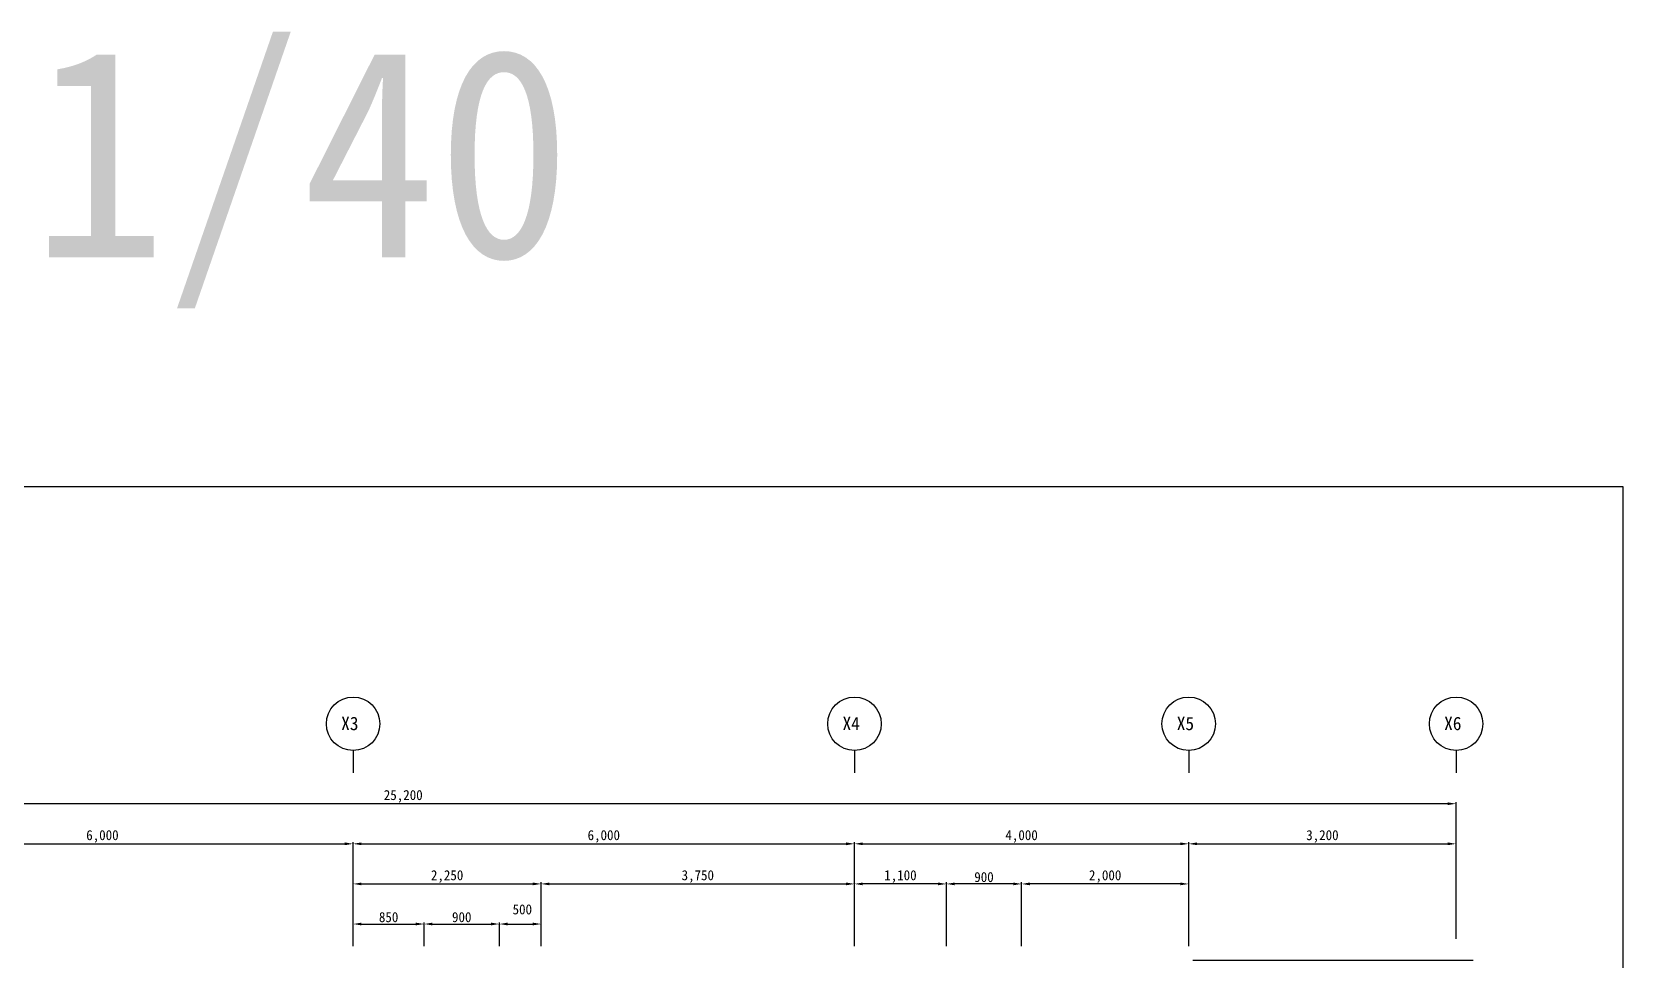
# Model space of a CAD drawing. Header units: millimetres. Extents: x -123563 to -91723, y -64543 to -38457.
# Drawn here: x -110767 to -91723, y -49570 to -38457 of the extents above; entities that cross this region are included whole.
import ezdxf
from ezdxf.enums import TextEntityAlignment as Align

# ---------------------------------------------------------------- set-up
doc = ezdxf.new("R2010")
doc.units = ezdxf.units.MM
doc.layers.add('TX-PAPR', color=2, linetype='Continuous', plot=False)
for name, color, linetype in [('TZ-BASE', 253, 'Continuous'), ('TZ-DIMS', 1, 'Continuous'), ('TZ-LEAL', 1, 'Continuous'), ('TZ-LEAT', 3, 'Continuous'), ('TZ-TEXT', 3, 'Continuous')]:
    doc.layers.add(name, color=color, linetype=linetype)
doc.styles.get("Standard").update_dxf_attribs({"font": 'GulimChe.ttf'})
doc.dimstyles.new('D40', dxfattribs={"dimscale": 40, "dimtxt": 3, "dimasz": 2.5, "dimexe": 0.5, "dimexo": 0.5, "dimgap": 0.5, "dimtad": 1, "dimdec": 0, "dimzin": 1, "dimdsep": 46, "dimlunit": 6, "dimtxsty": 'Standard', "dimcen": 1, "dimclrd": 1, "dimclre": 1, "dimclrt": 3, "dimadec": 0, "dimazin": 0, "dimtfac": 1, "dimtdec": 0, "dimtix": 1, "dimtmove": 2, "dimatfit": 3, "dimfxl": 0, "dimtvp": 2, "dimlwd": -1, "dimlwe": -1, "dimarcsym": 0})

# ---------------------------------------------------------------- blocks, each defined once
blk = doc.blocks.new('*D7')
at = {"layer": 'DEFPOINTS', "color": 0}
for p in [(-118922, -47697), (-118922, -49128), (-93722, -49128)]:
    blk.add_point(p, dxfattribs=at)
at = {"layer": 'TZ-DIMS', "color": 1}
for p, q in [((-118922, -49108), (-118922, -47677)), ((-93822, -47697), (-118822, -47697)), ((-93722, -49108), (-93722, -47677))]:
    blk.add_line(p, q, dxfattribs=at)
for points in [[(-118822, -47680), (-118822, -47713), (-118922, -47697)], [(-93822, -47680), (-93822, -47713), (-93722, -47697)]]:
    blk.add_solid(points, dxfattribs=at)
at = {"layer": 'TZ-DIMS', "color": 3, "insert": (-106322, -47608), "char_height": 120, "attachment_point": 5}
blk.add_mtext('25,200', dxfattribs=at)
blk = doc.blocks.new('*D8')
at = {"layer": 'DEFPOINTS', "color": 0}
for p in [(-93722, -48177), (-96922, -49334), (-93722, -49334)]:
    blk.add_point(p, dxfattribs=at)
at = {"layer": 'TZ-DIMS', "color": 1}
for p, q in [((-96922, -49314), (-96922, -48157)), ((-96822, -48177), (-93822, -48177)), ((-93722, -49314), (-93722, -48157))]:
    blk.add_line(p, q, dxfattribs=at)
for points in [[(-96822, -48160), (-96822, -48193), (-96922, -48177)], [(-93822, -48160), (-93822, -48193), (-93722, -48177)]]:
    blk.add_solid(points, dxfattribs=at)
at = {"layer": 'TZ-DIMS', "color": 3, "insert": (-95322, -48088), "char_height": 120, "attachment_point": 5}
blk.add_mtext('3,200', dxfattribs=at)
blk = doc.blocks.new('*D10')
at = {"layer": 'DEFPOINTS', "color": 0}
for p in [(-106922, -48177), (-112922, -49334), (-106922, -49334)]:
    blk.add_point(p, dxfattribs=at)
at = {"layer": 'TZ-DIMS', "color": 1}
for p, q in [((-112922, -49314), (-112922, -48157)), ((-112822, -48177), (-107022, -48177)), ((-106922, -49314), (-106922, -48157))]:
    blk.add_line(p, q, dxfattribs=at)
for points in [[(-112822, -48160), (-112822, -48193), (-112922, -48177)], [(-107022, -48160), (-107022, -48193), (-106922, -48177)]]:
    blk.add_solid(points, dxfattribs=at)
at = {"layer": 'TZ-DIMS', "color": 3, "insert": (-109922, -48088), "char_height": 120, "attachment_point": 5}
blk.add_mtext('6,000', dxfattribs=at)
blk = doc.blocks.new('*D11')
at = {"layer": 'DEFPOINTS', "color": 0}
for p in [(-98922, -48657), (-98922, -49423), (-96922, -49423)]:
    blk.add_point(p, dxfattribs=at)
at = {"layer": 'TZ-DIMS', "color": 1}
for p, q in [((-98922, -49403), (-98922, -48637)), ((-97022, -48657), (-98822, -48657)), ((-96922, -49403), (-96922, -48637))]:
    blk.add_line(p, q, dxfattribs=at)
for points in [[(-98822, -48640), (-98822, -48673), (-98922, -48657)], [(-97022, -48640), (-97022, -48673), (-96922, -48657)]]:
    blk.add_solid(points, dxfattribs=at)
at = {"layer": 'TZ-DIMS', "color": 3, "insert": (-97922, -48568), "char_height": 120, "attachment_point": 5}
blk.add_mtext('2,000', dxfattribs=at)
blk = doc.blocks.new('*D12')
at = {"layer": 'DEFPOINTS', "color": 0}
for p in [(-99822, -48657), (-99822, -49423), (-98922, -49423)]:
    blk.add_point(p, dxfattribs=at)
at = {"layer": 'TZ-DIMS', "color": 1}
for p, q in [((-99822, -49403), (-99822, -48637)), ((-99022, -48657), (-99722, -48657)), ((-98922, -49403), (-98922, -48637))]:
    blk.add_line(p, q, dxfattribs=at)
for points in [[(-99722, -48640), (-99722, -48673), (-99822, -48657)], [(-99022, -48640), (-99022, -48673), (-98922, -48657)]]:
    blk.add_solid(points, dxfattribs=at)
at = {"layer": 'TZ-DIMS', "color": 3, "insert": (-99372, -48575), "char_height": 120, "attachment_point": 5}
blk.add_mtext('900', dxfattribs=at)
blk = doc.blocks.new('*D13')
at = {"layer": 'DEFPOINTS', "color": 0}
for p in [(-100922, -48657), (-100922, -49423), (-99822, -49423)]:
    blk.add_point(p, dxfattribs=at)
at = {"layer": 'TZ-DIMS', "color": 1}
for p, q in [((-100922, -49403), (-100922, -48637)), ((-99922, -48657), (-100822, -48657)), ((-99822, -49403), (-99822, -48637))]:
    blk.add_line(p, q, dxfattribs=at)
for points in [[(-100822, -48640), (-100822, -48673), (-100922, -48657)], [(-99922, -48640), (-99922, -48673), (-99822, -48657)]]:
    blk.add_solid(points, dxfattribs=at)
at = {"layer": 'TZ-DIMS', "color": 3, "insert": (-100372, -48568), "char_height": 120, "attachment_point": 5}
blk.add_mtext('1,100', dxfattribs=at)
blk = doc.blocks.new('*D14')
at = {"layer": 'DEFPOINTS', "color": 0}
for p in [(-100922, -48177), (-106922, -49334), (-100922, -49334)]:
    blk.add_point(p, dxfattribs=at)
at = {"layer": 'TZ-DIMS', "color": 1}
for p, q in [((-106922, -49314), (-106922, -48157)), ((-106822, -48177), (-101022, -48177)), ((-100922, -49314), (-100922, -48157))]:
    blk.add_line(p, q, dxfattribs=at)
for points in [[(-106822, -48160), (-106822, -48193), (-106922, -48177)], [(-101022, -48160), (-101022, -48193), (-100922, -48177)]]:
    blk.add_solid(points, dxfattribs=at)
at = {"layer": 'TZ-DIMS', "color": 3, "insert": (-103922, -48088), "char_height": 120, "attachment_point": 5}
blk.add_mtext('6,000', dxfattribs=at)
blk = doc.blocks.new('*D15')
at = {"layer": 'DEFPOINTS', "color": 0}
for p in [(-96922, -48177), (-100922, -49334), (-96922, -49334)]:
    blk.add_point(p, dxfattribs=at)
at = {"layer": 'TZ-DIMS', "color": 1}
for p, q in [((-100922, -49314), (-100922, -48157)), ((-100822, -48177), (-97022, -48177)), ((-96922, -49314), (-96922, -48157))]:
    blk.add_line(p, q, dxfattribs=at)
for points in [[(-100822, -48160), (-100822, -48193), (-100922, -48177)], [(-97022, -48160), (-97022, -48193), (-96922, -48177)]]:
    blk.add_solid(points, dxfattribs=at)
at = {"layer": 'TZ-DIMS', "color": 3, "insert": (-98922, -48088), "char_height": 120, "attachment_point": 5}
blk.add_mtext('4,000', dxfattribs=at)
blk = doc.blocks.new('*D27')
at = {"layer": 'DEFPOINTS', "color": 0}
for p in [(-104672, -48657), (-106922, -49334), (-104672, -49334)]:
    blk.add_point(p, dxfattribs=at)
at = {"layer": 'TZ-DIMS', "color": 1}
for p, q in [((-106922, -49314), (-106922, -48637)), ((-106822, -48657), (-104772, -48657)), ((-104672, -49314), (-104672, -48637))]:
    blk.add_line(p, q, dxfattribs=at)
for points in [[(-106822, -48640), (-106822, -48673), (-106922, -48657)], [(-104772, -48640), (-104772, -48673), (-104672, -48657)]]:
    blk.add_solid(points, dxfattribs=at)
at = {"layer": 'TZ-DIMS', "color": 3, "insert": (-105797, -48568), "char_height": 120, "attachment_point": 5}
blk.add_mtext('2,250', dxfattribs=at)
blk = doc.blocks.new('*D28')
at = {"layer": 'DEFPOINTS', "color": 0}
for p in [(-100922, -48657), (-104672, -49334), (-100922, -49334)]:
    blk.add_point(p, dxfattribs=at)
at = {"layer": 'TZ-DIMS', "color": 1}
for p, q in [((-104672, -49314), (-104672, -48637)), ((-104572, -48657), (-101022, -48657)), ((-100922, -49314), (-100922, -48637))]:
    blk.add_line(p, q, dxfattribs=at)
for points in [[(-104572, -48640), (-104572, -48673), (-104672, -48657)], [(-101022, -48640), (-101022, -48673), (-100922, -48657)]]:
    blk.add_solid(points, dxfattribs=at)
at = {"layer": 'TZ-DIMS', "color": 3, "insert": (-102797, -48568), "char_height": 120, "attachment_point": 5}
blk.add_mtext('3,750', dxfattribs=at)
blk = doc.blocks.new('*D29')
at = {"layer": 'DEFPOINTS', "color": 0}
for p in [(-106072, -49137), (-106922, -49423), (-106072, -49423)]:
    blk.add_point(p, dxfattribs=at)
at = {"layer": 'TZ-DIMS', "color": 1}
for p, q in [((-106922, -49403), (-106922, -49117)), ((-106072, -49403), (-106072, -49117)), ((-106822, -49137), (-106172, -49137))]:
    blk.add_line(p, q, dxfattribs=at)
for points in [[(-106822, -49120), (-106822, -49153), (-106922, -49137)], [(-106172, -49120), (-106172, -49153), (-106072, -49137)]]:
    blk.add_solid(points, dxfattribs=at)
at = {"layer": 'TZ-DIMS', "color": 3, "insert": (-106497, -49055), "char_height": 120, "attachment_point": 5}
blk.add_mtext('850', dxfattribs=at)
blk = doc.blocks.new('*D30')
at = {"layer": 'DEFPOINTS', "color": 0}
for p in [(-105172, -49137), (-106072, -49423), (-105172, -49423)]:
    blk.add_point(p, dxfattribs=at)
at = {"layer": 'TZ-DIMS', "color": 1}
for p, q in [((-106072, -49403), (-106072, -49117)), ((-105172, -49403), (-105172, -49117)), ((-105972, -49137), (-105272, -49137))]:
    blk.add_line(p, q, dxfattribs=at)
for points in [[(-105972, -49120), (-105972, -49153), (-106072, -49137)], [(-105272, -49120), (-105272, -49153), (-105172, -49137)]]:
    blk.add_solid(points, dxfattribs=at)
at = {"layer": 'TZ-DIMS', "color": 3, "insert": (-105622, -49055), "char_height": 120, "attachment_point": 5}
blk.add_mtext('900', dxfattribs=at)
blk = doc.blocks.new('*D31')
at = {"layer": 'DEFPOINTS', "color": 0}
for p in [(-104672, -49137), (-105172, -49423), (-104672, -49423)]:
    blk.add_point(p, dxfattribs=at)
at = {"layer": 'TZ-DIMS', "color": 1}
for p, q in [((-105172, -49403), (-105172, -49117)), ((-104672, -49403), (-104672, -49117)), ((-105072, -49137), (-104772, -49137))]:
    blk.add_line(p, q, dxfattribs=at)
for points in [[(-105072, -49120), (-105072, -49153), (-105172, -49137)], [(-104772, -49120), (-104772, -49153), (-104672, -49137)]]:
    blk.add_solid(points, dxfattribs=at)
at = {"layer": 'TZ-DIMS', "color": 3, "insert": (-104897, -48962), "char_height": 120, "attachment_point": 5}
blk.add_mtext('500', dxfattribs=at)

msp = doc.modelspace()

# ---------------------------------------------------------------- linework, layer by layer
at = {"layer": 'TX-PAPR'}
msp.add_lwpolyline([(-123562.6, -64543), (-91722.6, -64543), (-91722.6, -43903), (-123562.6, -43903)], close=True, dxfattribs=at)
at = {"layer": 'TZ-BASE'}
for p, q in [((-96872, -49569.5), (-96672, -49569.5)), ((-96672, -49569.5), (-93517, -49569.5))]:
    msp.add_line(p, q, dxfattribs=at)
at = {"layer": 'TZ-LEAL'}
for p, q in [((-106922, -47060.2), (-106922, -47326.8)), ((-100922, -47060.2), (-100922, -47326.8)), ((-96922, -47060.2), (-96922, -47326.8)), ((-93722, -47060.2), (-93722, -47326.8))]:
    msp.add_line(p, q, dxfattribs=at)
for centre in [(-106922, -46740.2), (-100922, -46740.2), (-96922, -46740.2), (-93722, -46740.2)]:
    msp.add_circle(centre, 320, dxfattribs=at)

# ---------------------------------------------------------------- texts
at = {"layer": 'TZ-LEAT'}
for s, p in [('X3', (-107064.7, -46816.2)), ('X4', (-101064.7, -46816.2)), ('X5', (-97064.7, -46816.2)), ('X6', (-93864.7, -46816.2))]:
    msp.add_text(s, height=160, dxfattribs=at).set_placement(p)
at = {"layer": 'TZ-TEXT'}
msp.add_text('1/40', height=2500, dxfattribs=at).set_placement((-107539.6, -39908), align=Align.MIDDLE_CENTER)

# ---------------------------------------------------------------- dimensions: what is measured, and where the dimension line sits
at = {"layer": 'TZ-DIMS'}
for base, p1, p2, picture, middle in [((-118922, -47696.8), (-93722, -49127.5), (-118922, -49127.5), '*D7', (-106322, -47608)), ((-106922, -48176.8), (-112922, -49333.6), (-106922, -49333.6), '*D10', (-109922, -48088)), ((-93722, -48176.8), (-96922, -49333.6), (-93722, -49333.6), '*D8', (-95322, -48088))]:
    dim = msp.add_linear_dim(base=base, p1=p1, p2=p2, dimstyle='D40', dxfattribs=at)
    dim.commit()
    dim.dimension.update_dxf_attribs({"geometry": picture, "text_midpoint": middle})
for base, p1, p2, picture, middle in [((-100922, -48176.8), (-106922, -49333.6), (-100922, -49333.6), '*D14', (-103922, -48088)), ((-96922, -48176.8), (-100922, -49333.6), (-96922, -49333.6), '*D15', (-98922, -48087.9)), ((-104672, -48656.8), (-106922, -49333.6), (-104672, -49333.6), '*D27', (-105797, -48568)), ((-100922, -48656.8), (-104672, -49333.6), (-100922, -49333.6), '*D28', (-102797, -48568)), ((-100922, -48656.8), (-99822, -49422.8), (-100922, -49422.8), '*D13', (-100372, -48567.9)), ((-99822, -48656.8), (-98922, -49422.8), (-99822, -49422.8), '*D12', (-99372, -48575.5)), ((-98922, -48656.8), (-96922, -49422.8), (-98922, -49422.8), '*D11', (-97922, -48568)), ((-106072.3, -49136.8), (-106922, -49422.8), (-106072.3, -49422.8), '*D29', (-106497.1, -49055.5)), ((-105172.3, -49136.8), (-106072.3, -49422.8), (-105172.3, -49422.8), '*D30', (-105622.3, -49055.5))]:
    dim = msp.add_linear_dim(base=base, p1=p1, p2=p2, angle=180, dimstyle='D40', dxfattribs=at)
    dim.commit()
    dim.dimension.update_dxf_attribs({"geometry": picture, "text_midpoint": middle})
dim = msp.add_linear_dim(base=(-104672, -49136.8), p1=(-105172.3, -49422.8), p2=(-104672, -49422.8), angle=180, dimstyle='D40', dxfattribs=at)
dim.commit()
dim.dimension.update_dxf_attribs({"geometry": '*D31', "text_midpoint": (-104897.1, -48961.6), "dimtype": 160})

doc.saveas('drawing.dxf')
